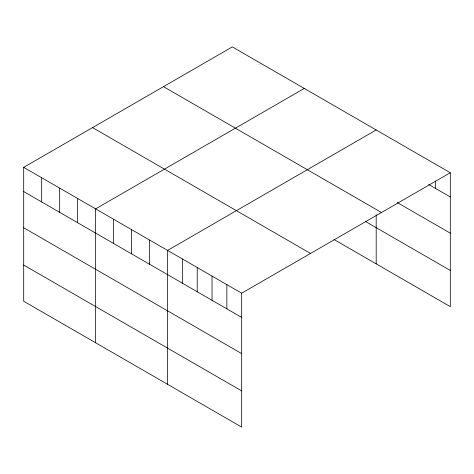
<?xml version="1.0" encoding="UTF-8"?>
<svg xmlns="http://www.w3.org/2000/svg" width="474" height="474" viewBox="0 0 474 474"><rect width="100%" height="100%" fill="white"/><g stroke="black" fill="none" stroke-linecap="round" stroke-linejoin="round"><path stroke-width="0.71" d="M23.7 167.352L241.681 293.199L241.681 427.098L23.7 301.245L23.7 167.352L232.319 46.902L450.3 172.755L450.3 306.648L334.022 239.518M304.255 88.431L95.635 208.88L95.635 342.779M376.184 129.965L167.565 250.408L167.565 384.307M241.681 293.199L450.3 172.755M428.686 184.493L450.3 196.977M397.188 202.505L450.3 233.167M163.477 86.653L381.457 212.5M365.644 221.583L450.3 270.458M92.543 127.601L310.523 253.454M23.7 191.573L241.681 317.42M23.7 227.763L241.681 353.616M23.7 265.055L241.681 390.902M435.476 181.074L435.476 188.415M376.184 214.758L376.184 263.864M226.856 284.643L226.856 308.864M212.032 276.081L212.032 300.303M197.214 267.526L197.214 291.747M182.389 258.97L182.389 283.191M149.583 240.028L149.583 264.249M131.6 229.647L131.6 253.868M113.618 219.261L113.618 243.482M77.647 198.499L77.647 222.721M59.665 188.113L59.665 212.334M41.682 177.732L41.682 201.954"/></g></svg>
